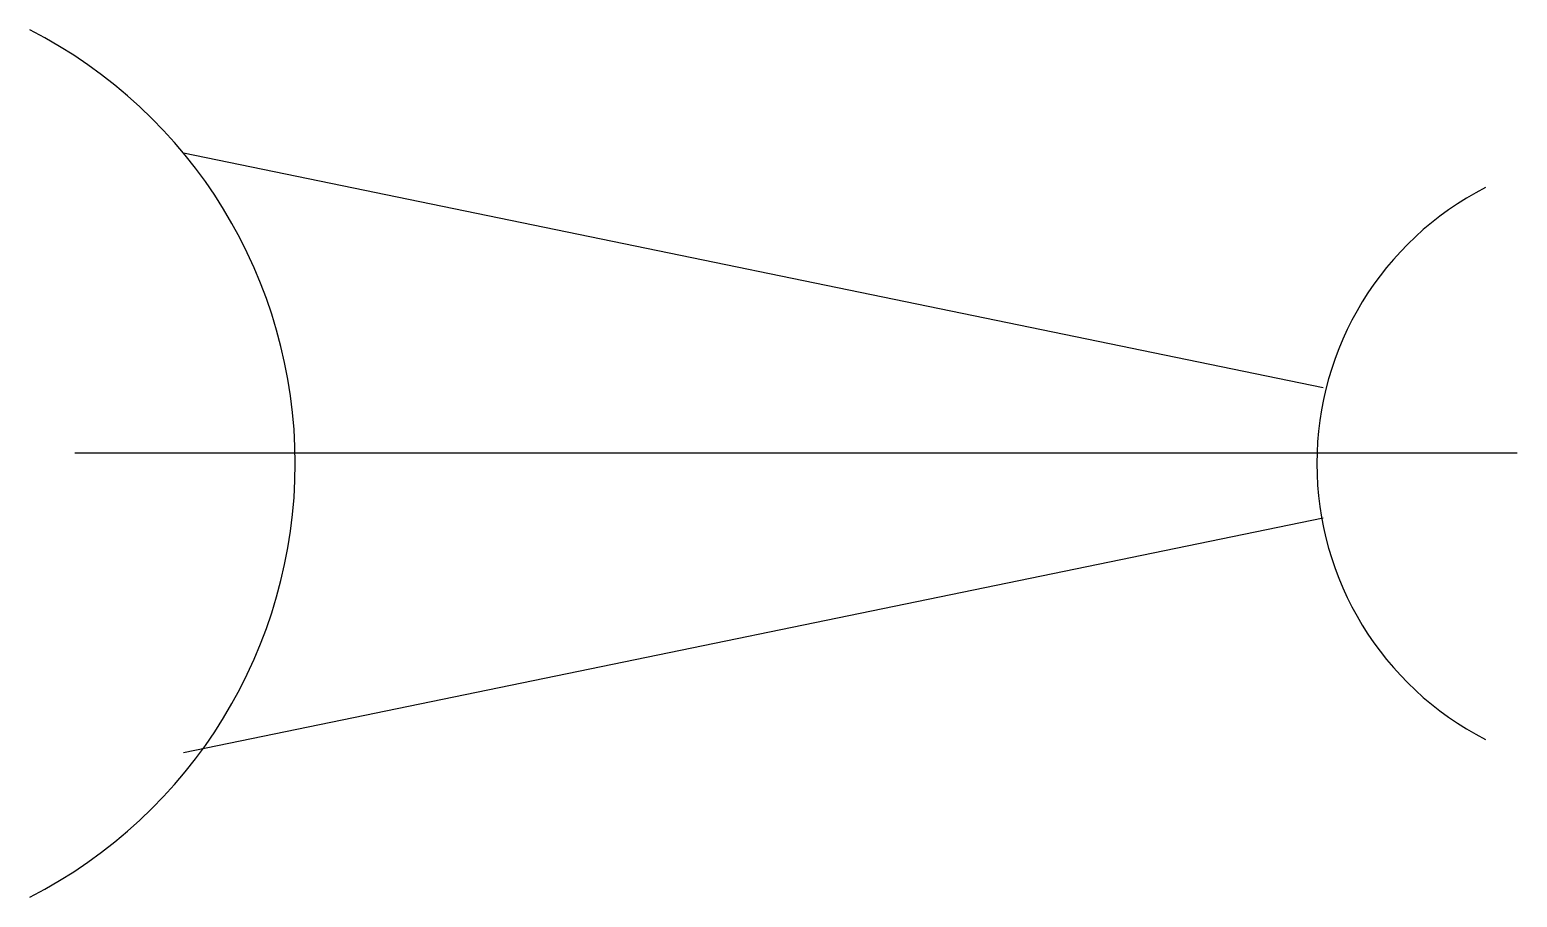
# Model space of a CAD drawing. Header units: metres. Extents: x 44745 to 45656, y -104950 to -104419.
import ezdxf

# ---------------------------------------------------------------- set-up
doc = ezdxf.new("R2010")
doc.units = ezdxf.units.M
doc.layers.add('DET1', color=1, linetype='Continuous')

msp = doc.modelspace()

# ---------------------------------------------------------------- linework, layer by layer
at = {"layer": 'DET1'}
for p, q in [((44838.86, -104494.37), (45536.79, -104637.93)), ((44772.5, -104677.82), (45655.61, -104677.82)), ((44838.86, -104861.27), (45536.79, -104717.71))]:
    msp.add_line(p, q, dxfattribs=at)
for centre, radius, start, end in [((44609.31, -104684.43), 298.02, 297.04, 62.96), ((45722.53, -104684.43), 189.64, 117.1, 242.9)]:
    msp.add_arc(centre, radius, start, end, dxfattribs=at)

doc.saveas('drawing.dxf')
